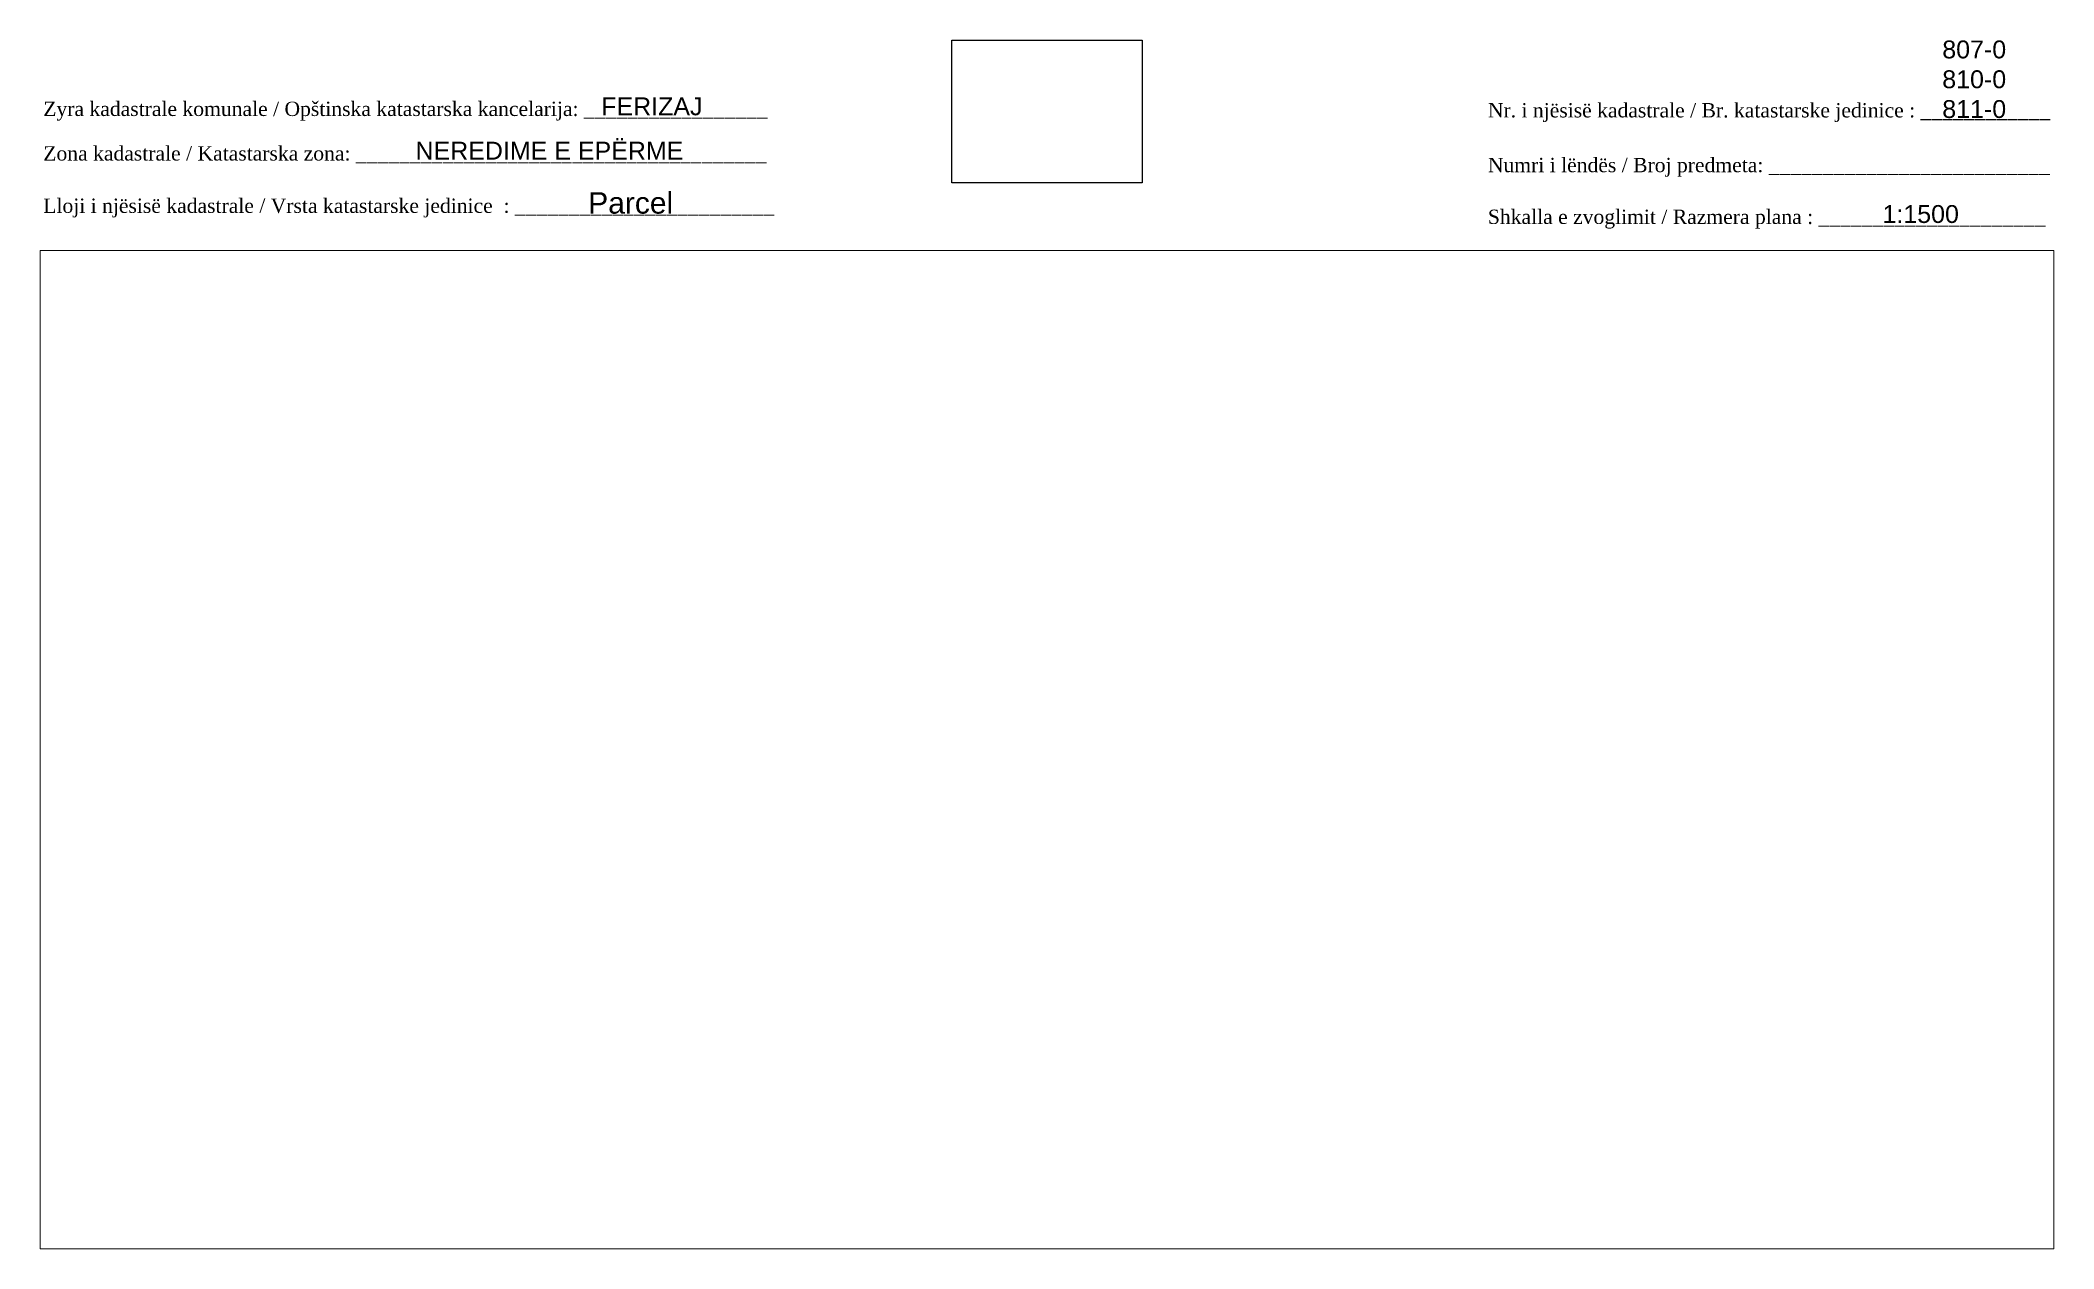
# Paper-space layout 'Manuali (L)' of a CAD drawing. Header units: metres. Extents: x 3 to 284, y 30 to 199.
import ezdxf

# ---------------------------------------------------------------- set-up
doc = ezdxf.new("R2010")
doc.units = ezdxf.units.M
doc.layers.add('Korniza e jashtme', color=7, linetype='Continuous')
doc.layers.add('Pikat e ndarjes', color=1, linetype='Continuous')
doc.styles.get("Standard").update_dxf_attribs({"font": 'arial.ttf'})
picture_1 = doc.add_image_def('image1.jpg', size_in_pixel=(1111, 831))

psp = doc.layouts.new('Manuali (L)')

# ---------------------------------------------------------------- texts
for s, insert, char_height, width, attachment_point in [('807-0\\P810-0\\P811-0', (272.89, 193.3), 2.5, 9.6047, 5), ('{\\fTimes New Roman|b0|i0|c0|p18;Zyra kadastrale komunale / Opštinska katastarska kancelarija: _________________}', (2.98, 190.18), 2, 100.6873, 1), ('FERIZAJ', (88.05, 189.51), 2.5, 9.9735, 5), ('{\\fTimes New Roman|b0|i0|c0|p18;Nr. i njësisë kadastrale / Br. katastarske jedinice : ____________}', (204.91, 189.98), 2, 79.9484, 1), ('{\\fTimes New Roman|b0|i0|c0|p18;Zona kadastrale / Katastarska zona: ______________________________________}', (2.98, 183.95), 2, 100.6873, 1), ('NEREDIME E EPËRME', (73.73, 183.33), 2.5, 45.0595, 5), ('{\\fTimes New Roman|b0|i0|c0|p18;Numri i lëndës / Broj predmeta: __________________________}', (204.91, 182.32), 2, 79.9484, 1), ('{\\fArial|b0|i0|c0|p34;Parcel}', (85.09, 176), 3, 11.2939, 5), ('{\\fTimes New Roman|b0|i0|c0|p18;Lloji i njësisë kadastrale / Vrsta katastarske jedinice  : ________________________}', (2.98, 176.63), 2, 100.6873, 1), ('{\\fTimes New Roman|b0|i0|c0|p18;Shkalla e zvoglimit / Razmera plana : _____________________}', (204.91, 175.08), 2, 79.9484, 1), ('1:1500', (265.41, 174.45), 2.5, 10.1784, 5)]:
    psp.add_mtext(s, dxfattribs=dict(insert=insert, char_height=char_height, width=width, attachment_point=attachment_point))

# ---------------------------------------------------------------- pictures from other files: only their frames are drawn
at = {"layer": 'Pikat e ndarjes', "color": 0}
image = psp.add_image(picture_1, insert=(129.98, 178.85), size_in_units=(26.61, 19.91), dxfattribs=at)
image.dxf.flags = 7

# ---------------------------------------------------------------- viewports
at = {"layer": 'Korniza e jashtme', "view_target_point": (370776.43, 310629.57)}
psp.add_viewport(center=(143.28, 99.55), size=(281.44, 139.5943), view_center_point=(7137270.42, 4381817.1), view_height=209.4124, dxfattribs=at)

doc.saveas('drawing.dxf')
